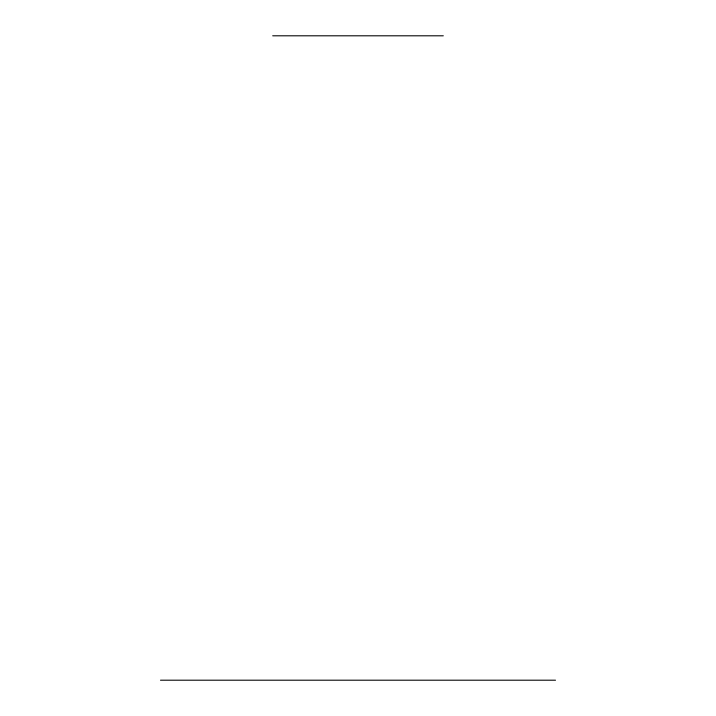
<?xml version="1.0" encoding="UTF-8"?>
<svg xmlns="http://www.w3.org/2000/svg" width="716" height="716" viewBox="0 0 716 716"><rect width="100%" height="100%" fill="white"/><g stroke="black" fill="none" stroke-linecap="round" stroke-linejoin="round"><path stroke-width="1.07" d="M272.698 35.8L443.302 35.8M160.491 680.2L555.509 680.2"/></g></svg>
